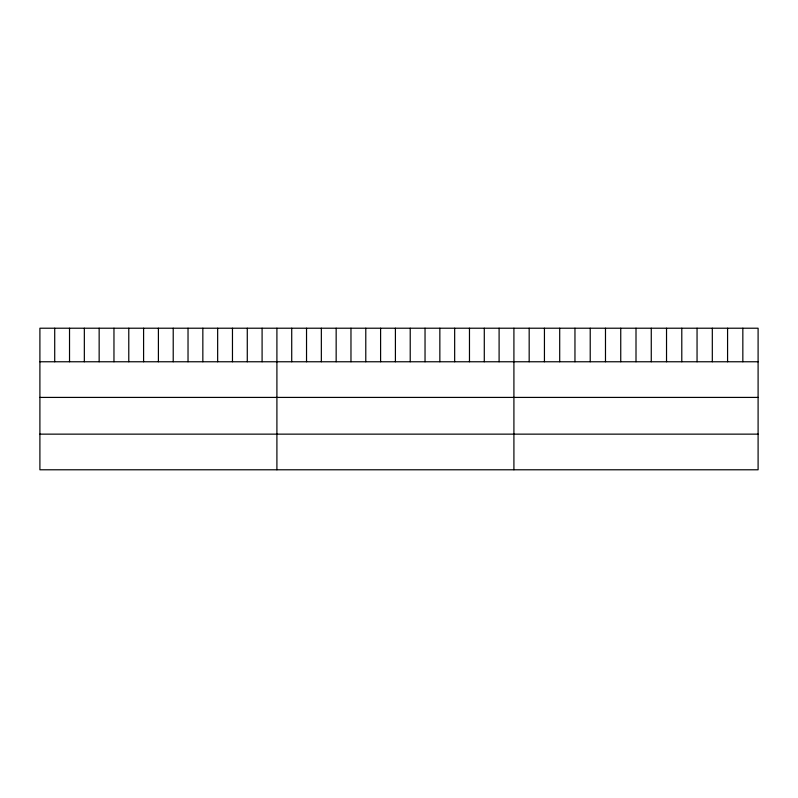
<?xml version="1.0" encoding="UTF-8"?>
<svg xmlns="http://www.w3.org/2000/svg" width="798" height="798" viewBox="0 0 798 798"><rect width="100%" height="100%" fill="white"/><g stroke="black" fill="none" stroke-linecap="round" stroke-linejoin="round"><path stroke-width="1.2" d="M758.1 361.763L758.1 469.783L39.9 469.783L39.9 328.217L758.1 328.217L758.1 361.763L39.9 361.763M39.9 397.414L758.1 397.414M39.9 434.142L758.1 434.142M742.838 328.217L742.838 361.763M727.577 328.217L727.577 361.763M712.315 328.217L712.315 361.763M697.053 328.217L697.053 361.763M681.791 328.217L681.791 361.763M666.53 328.217L666.53 361.763M651.268 328.217L651.268 361.763M636.006 328.217L636.006 361.763M620.744 328.217L620.744 361.763M605.483 328.217L605.483 361.763M590.221 328.217L590.221 361.763M574.959 328.217L574.959 361.763M559.697 328.217L559.697 361.763M544.435 328.217L544.435 361.763M529.174 328.217L529.174 361.763M513.912 328.217L513.912 469.783M499.099 328.217L499.099 361.763M484.286 328.217L484.286 361.763M469.473 328.217L469.473 361.763M454.661 328.217L454.661 361.763M439.848 328.217L439.848 361.763M425.035 328.217L425.035 361.763M410.222 328.217L410.222 361.763M395.409 328.217L395.409 361.763M380.596 328.217L380.596 361.763M365.783 328.217L365.783 361.763M350.97 328.217L350.97 361.763M336.158 328.217L336.158 361.763M321.345 328.217L321.345 361.763M306.532 328.217L306.532 361.763M291.719 328.217L291.719 361.763M276.906 328.217L276.906 469.783M262.093 328.217L262.093 361.763M247.28 328.217L247.28 361.763M232.467 328.217L232.467 361.763M217.655 328.217L217.655 361.763M202.842 328.217L202.842 361.763M188.029 328.217L188.029 361.763M173.216 328.217L173.216 361.763M158.403 328.217L158.403 361.763M143.59 328.217L143.59 361.763M128.777 328.217L128.777 361.763M113.964 328.217L113.964 361.763M99.152 328.217L99.152 361.763M84.339 328.217L84.339 361.763M69.526 328.217L69.526 361.763M54.713 328.217L54.713 361.763"/></g></svg>
